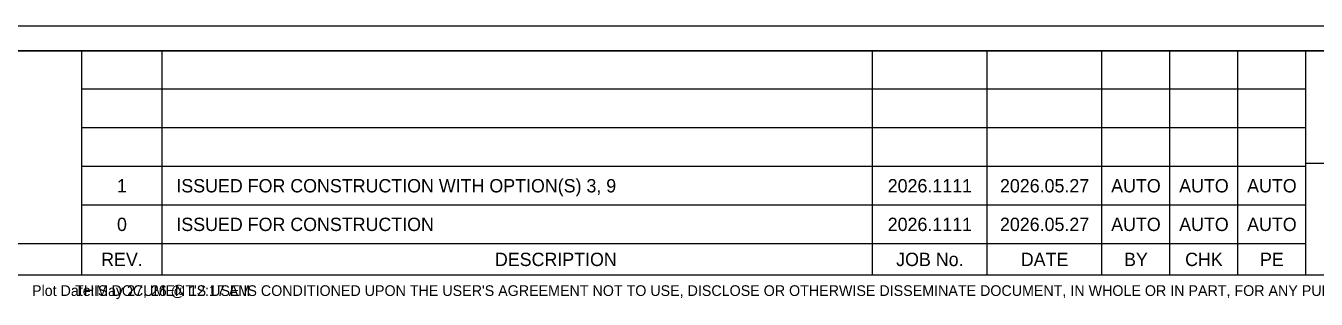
# Paper-space layout 'Layout1' of a CAD drawing. Extents: x -8 to 852, y -7 to 544.
# Drawn here: x 334.8 to 576.8, y -4.5 to 46.7 of the extents above; entities that cross this region are included whole.
import ezdxf
from ezdxf.enums import TextEntityAlignment as Align

# ---------------------------------------------------------------- set-up
doc = ezdxf.new("R2010")
doc.units = 0
doc.header["$LTSCALE"] = 10
doc.layers.get('0').update_dxf_attribs({"linetype": 'CONTINUOUS'})
doc.layers.get('Defpoints').update_dxf_attribs({"color": 9, "linetype": 'CONTINUOUS'})
for name, color, linetype in [('FRAME', 7, 'CONTINUOUS'), ('Title Block', 255, 'CONTINUOUS'), ('TITLE BLOCK-TEXT', 12, 'CONTINUOUS')]:
    doc.layers.add(name, color=color, linetype=linetype)
doc.styles.add('Scovan Standard', font='Franklin%20Gothic%20Medium%20Cond%20Regular.ttf', dxfattribs={"height": 2.5})

# ---------------------------------------------------------------- blocks, each defined once
blk = doc.blocks.new('PADX-TBD')
at = {"layer": 'Title Block', "color": 255}
for p, q in [((843.77, 42.04), (0, 42.04)), ((345.33, 0), (345.33, 42.04)), ((574.82, 0), (574.82, 42.04)), ((0, 5.9), (574.82, 5.9)), ((843.77, 0), (0, 0))]:
    blk.add_line(p, q, dxfattribs=at)
at = {"layer": 'Title Block', "color": 9}
for p, q in [((360.35, 0), (360.35, 42.04)), ((493.57, 0), (493.57, 42.04)), ((515.08, 0), (515.08, 42.04)), ((536.59, 0), (536.59, 42.04)), ((549.33, 0), (549.33, 42.04)), ((562.08, 0), (562.08, 42.04)), ((574.82, 34.81), (345.33, 34.81)), ((574.82, 27.58), (345.33, 27.58)), ((574.82, 20.35), (345.33, 20.35)), ((574.82, 21), (651.13, 21)), ((574.82, 13.13), (345.33, 13.13))]:
    blk.add_line(p, q, dxfattribs=at)
at = {"layer": 'TITLE BLOCK-TEXT', "color": 7, "style": 'Scovan Standard'}
for s, p in [('REV.', (352.84, 2.95)), ('DESCRIPTION', (434.19, 2.95)), ('JOB No.', (504.32, 2.95)), ('DATE', (525.83, 2.95)), ('BY', (542.96, 2.95)), ('CHK', (555.71, 2.95)), ('PE', (568.45, 2.95))]:
    blk.add_text(s, height=2.5, dxfattribs=at).set_placement(p, align=Align.MIDDLE)
at = {"layer": 'TITLE BLOCK-TEXT', "color": 12, "style": 'Scovan Standard'}
blk.add_text('Plot Date:', height=2, dxfattribs=at).set_placement((335.98, -2.9), align=Align.MIDDLE_LEFT)
blk.add_text("THIS DOCUMENT'S USE IS CONDITIONED UPON THE USER'S AGREEMENT NOT TO USE, DISCLOSE OR OTHERWISE DISSEMINATE DOCUMENT, IN WHOLE OR IN PART, FOR ANY PURPOSE EXCEPT AS SPECIFICALLY INTENDED BY SCOVAN INC. ANY PRINTED VERSION OF THIS DOCUMENT IS A COPY AND IS NOT A REPRESENTATION OF THE ORIGINALLY AUTHENTICATED DOCUMENT.", height=2, dxfattribs=at).set_placement((843.77, -2.9), align=Align.MIDDLE_RIGHT)
at = {"layer": 'TITLE BLOCK-TEXT', "color": 12, "style": 'Scovan Standard', "flags": 8}
for tag, p in [('REF_5', (25, 38.42)), ('REV_5', (352.84, 38.42)), ('PROJECT5', (504.32, 38.42)), ('DATE5', (525.83, 38.42)), ('BY5', (542.96, 38.42)), ('CHK5', (555.71, 38.42)), ('PE5', (568.45, 38.42)), ('REF_4', (25, 31.19)), ('REV_4', (352.84, 31.19)), ('PROJECT4', (504.32, 31.19)), ('DATE4', (525.83, 31.19)), ('BY4', (542.96, 31.19)), ('CHK4', (555.71, 31.19)), ('PE4', (568.45, 31.19)), ('REF_3', (25, 23.97)), ('REV_3', (352.84, 23.97)), ('PROJECT3', (504.32, 23.97)), ('DATE3', (525.83, 23.97)), ('BY3', (542.96, 23.97)), ('CHK3', (555.71, 23.97)), ('PE3', (568.45, 23.97)), ('REF_2', (25, 16.74)), ('REV_2', (352.84, 16.74)), ('PROJECT2', (504.32, 16.74)), ('DATE2', (525.83, 16.74)), ('BY2', (542.96, 16.74)), ('CHK2', (555.71, 16.74)), ('PE2', (568.45, 16.74)), ('REF_1', (25, 9.51)), ('REV_1', (352.84, 9.51)), ('PROJECT1', (504.32, 9.51)), ('DATE1', (525.83, 9.51)), ('BY1', (542.96, 9.51)), ('CHK1', (555.71, 9.51)), ('PE1', (568.45, 9.51))]:
    blk.add_attdef(tag, text='', height=2.5, dxfattribs=at).set_placement(p, align=Align.MIDDLE_CENTER)
for tag, height, p in [('REF_5_DESC', 2.5, (52.27, 38.42)), ('REV_5_DESC', 2.5, (363.04, 38.42)), ('REF_4_DESC', 2.5, (52.27, 31.19)), ('REV_4_DESC', 2.5, (363.04, 31.19)), ('REF_3_DESC', 2.5, (52.27, 23.97)), ('REV_3_DESC', 2.5, (363.04, 23.97)), ('REF_2_DESC', 2.5, (52.27, 16.74)), ('REV_2_DESC', 2.5, (363.04, 16.74)), ('REF_1_DESC', 2.5, (52.27, 9.51)), ('REV_1_DESC', 2.5, (363.04, 9.51)), ('PATH', 2, (13, -2.9)), ('USER_PLOTTED', 2, (309, -2.9)), ('PLOT_DATE', 2, (348, -2.9))]:
    blk.add_attdef(tag, text='', height=height, dxfattribs=at).set_placement(p, align=Align.MIDDLE_LEFT)
at = {"layer": 'TITLE BLOCK-TEXT', "color": 12, "style": 'Scovan Standard'}
for tag, p in [('TITLE1', (747.45, 37.28)), ('LSD', (747.45, 31.28)), ('TITLE2', (747.45, 25.28)), ('TITLE3', (747.45, 19.28)), ('CLIENTDRAWINGNO', (686.57, 5.99)), ('RN', (838.5, 5.99))]:
    blk.add_attdef(tag, text='', height=4, dxfattribs=at).set_placement(p, align=Align.MIDDLE_CENTER)
at = {"layer": 'TITLE BLOCK-TEXT', "color": 210, "style": 'Scovan Standard', "flags": 8}
blk.add_attdef('DWGNO', text='', height=4, dxfattribs=at).set_placement((777.51, 5.99), align=Align.MIDDLE_CENTER)
blk = doc.blocks.new('HYPERSTEELPAGEFRAME')
at = {"layer": 'FRAME'}
for p, q in [((4.66, 4.66), (839.12, 4.66)), ((0, 0), (843.77, 0))]:
    blk.add_line(p, q, dxfattribs=at)

psp = doc.layouts.get("Layout1")

# ---------------------------------------------------------------- block references
ref = psp.add_blockref('PADX-TBD', (0, 0))
ref.add_attrib('REV_1', '0', dxfattribs={"layer": 'TITLE BLOCK-TEXT', "color": 12, "height": 2.5, "style": 'Scovan Standard'}).set_placement((352.84, 9.51), align=Align.MIDDLE_CENTER)
ref.add_attrib('REV_1_DESC', 'ISSUED FOR CONSTRUCTION', dxfattribs={"layer": 'TITLE BLOCK-TEXT', "color": 12, "height": 2.5, "style": 'Scovan Standard'}).set_placement((363.04, 9.51), align=Align.MIDDLE_LEFT)
ref.add_attrib('PROJECT1', '2026.1111', dxfattribs={"layer": 'TITLE BLOCK-TEXT', "color": 12, "height": 2.5, "style": 'Scovan Standard'}).set_placement((504.32, 9.51), align=Align.MIDDLE_CENTER)
ref.add_attrib('DATE1', '2026.05.27', dxfattribs={"layer": 'TITLE BLOCK-TEXT', "color": 12, "height": 2.5, "style": 'Scovan Standard'}).set_placement((525.83, 9.51), align=Align.MIDDLE_CENTER)
ref.add_attrib('BY1', 'AUTO', dxfattribs={"layer": 'TITLE BLOCK-TEXT', "color": 12, "height": 2.5, "style": 'Scovan Standard'}).set_placement((542.96, 9.51), align=Align.MIDDLE_CENTER)
ref.add_attrib('CHK1', 'AUTO', dxfattribs={"layer": 'TITLE BLOCK-TEXT', "color": 12, "height": 2.5, "style": 'Scovan Standard'}).set_placement((555.71, 9.51), align=Align.MIDDLE_CENTER)
ref.add_attrib('PE1', 'AUTO', dxfattribs={"layer": 'TITLE BLOCK-TEXT', "color": 12, "height": 2.5, "style": 'Scovan Standard'}).set_placement((568.45, 9.51), align=Align.MIDDLE_CENTER)
ref.add_attrib('REV_2', '1', dxfattribs={"layer": 'TITLE BLOCK-TEXT', "color": 12, "height": 2.5, "style": 'Scovan Standard'}).set_placement((352.84, 16.74), align=Align.MIDDLE_CENTER)
ref.add_attrib('REV_2_DESC', 'ISSUED FOR CONSTRUCTION WITH OPTION(S) 3, 9', dxfattribs={"layer": 'TITLE BLOCK-TEXT', "color": 12, "height": 2.5, "style": 'Scovan Standard'}).set_placement((363.04, 16.74), align=Align.MIDDLE_LEFT)
ref.add_attrib('PROJECT2', '2026.1111', dxfattribs={"layer": 'TITLE BLOCK-TEXT', "color": 12, "height": 2.5, "style": 'Scovan Standard'}).set_placement((504.32, 16.74), align=Align.MIDDLE_CENTER)
ref.add_attrib('DATE2', '2026.05.27', dxfattribs={"layer": 'TITLE BLOCK-TEXT', "color": 12, "height": 2.5, "style": 'Scovan Standard'}).set_placement((525.83, 16.74), align=Align.MIDDLE_CENTER)
ref.add_attrib('BY2', 'AUTO', dxfattribs={"layer": 'TITLE BLOCK-TEXT', "color": 12, "height": 2.5, "style": 'Scovan Standard'}).set_placement((542.96, 16.74), align=Align.MIDDLE_CENTER)
ref.add_attrib('CHK2', 'AUTO', dxfattribs={"layer": 'TITLE BLOCK-TEXT', "color": 12, "height": 2.5, "style": 'Scovan Standard'}).set_placement((555.71, 16.74), align=Align.MIDDLE_CENTER)
ref.add_attrib('PE2', 'AUTO', dxfattribs={"layer": 'TITLE BLOCK-TEXT', "color": 12, "height": 2.5, "style": 'Scovan Standard'}).set_placement((568.45, 16.74), align=Align.MIDDLE_CENTER)
ref.add_attrib('PLOT_DATE', 'May 27, 26 @ 12:17 AM', dxfattribs={"layer": 'TITLE BLOCK-TEXT', "color": 12, "height": 2, "style": 'Scovan Standard'}).set_placement((348, -2.9), align=Align.MIDDLE_LEFT)
at = {"layer": 'Defpoints'}
psp.add_blockref('HYPERSTEELPAGEFRAME', (0, 42.04), dxfattribs=at)

doc.saveas('drawing.dxf')
